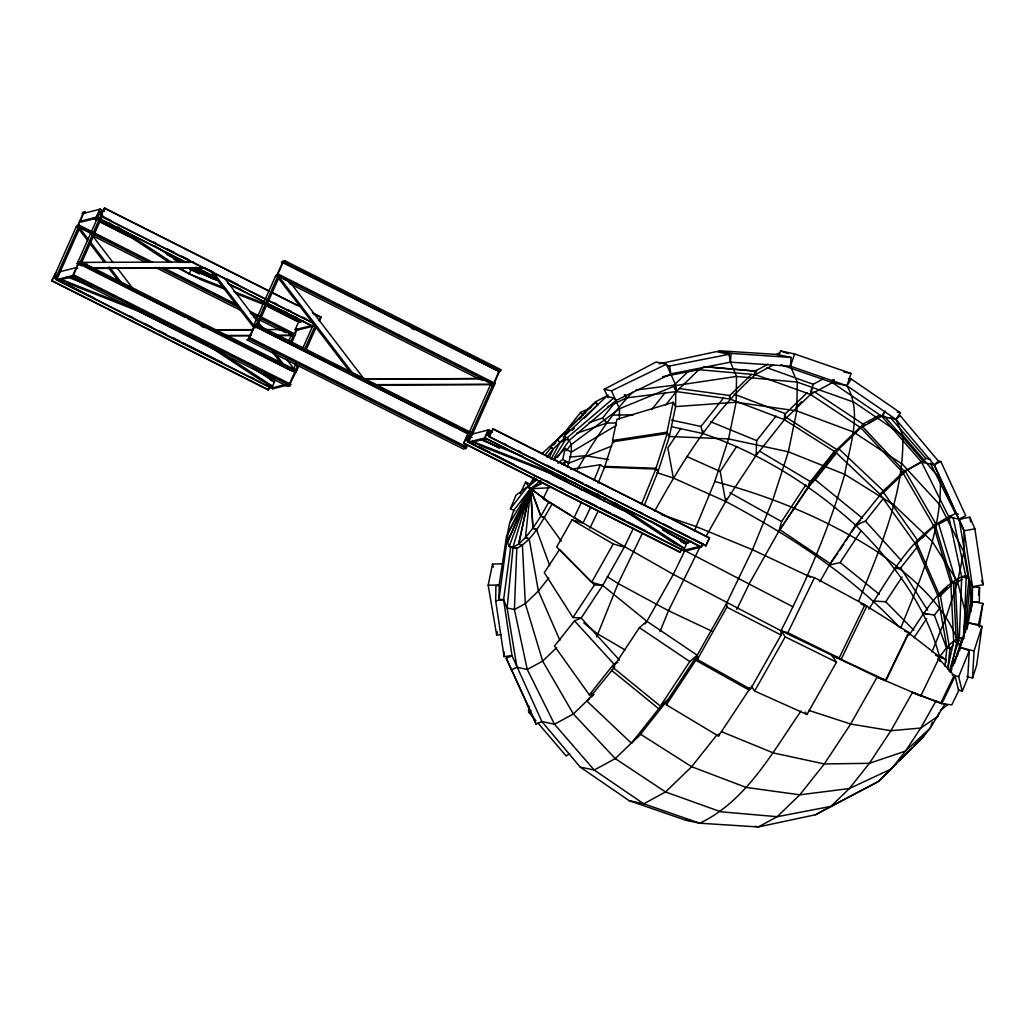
<?xml version="1.0" encoding="UTF-8"?>
<svg xmlns="http://www.w3.org/2000/svg" width="1035" height="1035" viewBox="0 0 1035 1035"><rect width="100%" height="100%" fill="white"/><g stroke="black" fill="none" stroke-linecap="round" stroke-linejoin="round"><path stroke-width="1.5" d="M654.715 511.057C682.181 461.636 712.701 412.486 755.343 374.644L755.356 371.022L767.983 364.152M945.227 703.567L930.232 728.11L922.909 737.347L878.301 781.554L815.476 814.765L758.293 826.952L699.712 823.213L685.636 820.199L629.176 800.689L580.143 767.026L541.861 721.524L511.976 655.634L504.045 656.565L495.661 600.688L495.907 585.771L499.077 585.396M499.012 599.226L499.258 584.322L506.736 535.173L506.607 542.896L499.012 599.226L503.605 599.744L507.124 607.972L516.957 667.277L527.268 669.477L542.676 661.106L556.532 647.716M504.045 656.565L504.123 652.05M535.897 720.645L528.587 712.106L528.691 705.65M619.357 419.175L619.525 408.734L611.478 390.842L604.194 389.289L608.062 397.556M557.36 457.457L569.379 440.276L616.006 400.506L670.939 373.855L730.451 362.159L790.481 366.209L846.928 385.732L895.974 419.395L934.243 464.896L964.128 530.787L963.792 551.875L972.266 601.581L970.817 611.09M780.933 364.773L832.36 382.614L881.898 416.38L921.629 462.192L934.243 464.896L964.128 530.787L972.512 586.677L972.266 601.581L967.026 628.97M884.369 416.186L923.052 460.795L921.629 462.192L948.849 516.931L959.147 519.143L968.993 578.436L972.512 586.677L979.55 587.466L979.304 602.383L972.266 601.581L982.888 603.431L979.265 627.21M702.881 430.534L702.778 433.484C759.651 452.916 811.155 484.962 855.622 525.211C892.907 562.238 925.782 605.255 939.586 656.759L939.858 661.468M776.159 416.031L756.65 440.625L756.145 455.374L725.69 501.483L706.103 536.208M757.18 452.851L756.145 455.374L784.427 419.705L784.582 415.281M571.01 515.456L552.315 503.696C542.573 519.777 534.021 539.17 516.788 548.485L514.408 609.537L527.268 669.477L554.488 724.228L594.219 770.04L643.757 803.807L699.712 823.213C746.364 801.116 772.809 751.798 801.025 711.019M959.768 650.536L959.95 647.354L967.88 622.747L957.595 581.799L932.341 541.628L893.839 504.976L844.728 474.34L788.347 451.803L728.536 438.905L669.373 436.511L667.2 433.497L612.733 441.79L604.789 466.397L655.983 468.299L658.144 471.326L644.326 505.235M694.291 531.02L714.784 481.534C772.653 496.684 828.233 519.945 878.508 552.535C912.249 577.401 947.206 605.695 959.95 647.354L969.29 650.679L967.764 677.731L962.265 691.225L958.255 689.802M966.884 676.592L972.525 678.041L974.064 650.976L981.995 626.369L967.88 622.747L978.502 624.597L982.888 603.431M714.784 481.534L728.536 438.905L736.131 402.253L736.545 376.429L730.451 362.159L731.098 353.414L718.471 350.71L777.052 354.449L791.128 357.463L790.481 366.209L797.273 382.122L796.808 410.921L788.347 451.803L773.003 499.349L752.484 549.714L726.777 602.9L697.254 655.22L667.847 699.764L640.523 734.216L631.415 743.195L586.897 701.083L614.803 666.825M953.028 665.841L963.093 638.737L968.993 578.436L961.696 576.883C937.425 588.488 923.919 613.755 909.209 635.037M965.383 632.514L970.351 581.735M896.103 763.83L878.301 781.554L830.898 806.394L777.169 816.693L720.761 811.776L665.544 791.956L615.269 758.603L573.364 713.969L542.676 661.106L525.314 603.612L522.429 545.419L518.729 544.048L525.482 537.514L530.606 489.037L533.038 489.995L530.761 488.83L532.947 528.122L536.518 529.648L549.766 565.653M944.955 666.268L946.909 647.535L937.736 595.423L914.953 543.168L880.112 494.316L835.594 452.204L784.427 419.705L730.102 399.031L676.321 391.579L626.744 397.88L607.92 406.664M947.827 668.946L949.936 648.647L953.326 645.374M593.728 694.291L573.364 713.969L554.488 724.228L541.861 721.524L536.117 724.151L506.231 658.26L511.976 655.634L503.605 599.744L510.772 546.545M966.806 628.918L972.512 586.677L983.25 584.736L974.866 528.846L969.886 517.202L959.147 519.143L965.746 515.753L940.841 461.494L937.684 460.821M970.804 611.84L972.279 600.882M978.489 595.293L979.55 587.466M981.995 626.369L976.639 665.298L972.525 678.041M834.106 379.936L832.36 382.614L810.56 394.464L784.427 419.705L785.423 413.689L807.015 392.834M947.594 669.257L953.675 641.001L950.803 582.796L933.428 525.314L902.753 472.452L860.835 427.817L810.56 394.464L811.556 388.435M938.693 713.063L938.111 716.181L920.736 728.045L905.509 751.099L891.368 768.927L849.373 788.541L799.796 794.828L746.015 787.389L691.678 766.715L640.523 734.216L615.269 758.603L594.219 770.04L580.143 767.026M501.354 634.791L496.645 634.908L488.171 585.202L492.544 564.036L501.949 563.816M509.608 523.218L507.344 534.163L530.282 488.947L532.934 489.93L530.282 488.947L513.748 510.358L509.647 523.102L530.308 488.83M496.645 634.908L497.305 631.751M557.878 463.253L562.807 459.346L565.071 448.401L571.074 452.256L616.524 425.281M567.439 467.458C569.793 458.117 575.046 445.787 567.232 437.74L563.467 436.925L606.562 396.405L613.859 397.958L616.006 400.506M613.716 442.657L612.526 440.509L616.912 419.356L673.203 402.292L675.57 406.587L669.373 436.511L658.144 471.326L655.802 469.049L604.608 467.147L598.114 483.086M669.373 436.511L667.006 432.216L673.203 402.292M513.024 547.166L518.664 544.1L530.489 489.154L507.357 542.081L509.181 546.338L516.788 548.485L509.207 546.364L530.412 489.141L512.985 547.166L516.788 548.485M518.729 544.048L530.541 489.115L533.025 490.021L530.683 488.947L540.826 516.193L544.397 517.72L561.216 541.033M951.307 667.226L956.754 642.075L959.574 640.549M662.607 376.688L698.948 369.715L755.343 374.644L756.481 370.284M778.294 355.936L779.057 353.038L776.25 354.565M754.981 371.151L755.343 374.644L810.56 394.464L813.225 384.296L822.76 379.108M833.123 379.703L832.36 382.614L846.928 385.732C862.711 413.146 849.528 445.684 844.728 474.34C829.113 528.613 806.563 580.506 780.985 630.768L781.089 635.024L750.53 689.194L697.37 659.476L697.254 655.22L646.862 621.285L602.693 585.435L591.632 582.265L556.688 546.933L571.967 519.855L583.028 523.024L673.332 574.373L780.985 630.768L877.137 677.097L920.814 695.869L939.638 656.927L908.484 632.877M749.689 687.473L748.965 689.996L718.51 736.105L666.385 704.822L667.847 699.764L660.382 706.103L613.03 667.549L639.41 627.624L646.862 621.285L673.332 574.373L685.209 549.805M726.479 498.741L725.69 501.483C788.916 535.056 850.214 574.567 899.35 627.197M666.385 704.822L695.792 660.291L697.254 655.22L689.789 661.572L660.382 706.103M718.51 736.105L719.247 733.569M805.838 484.923L781.619 521.601L778.85 531.188L749.34 583.52L736.829 609.395M809.461 482.543L808.27 486.657L778.85 531.188L809.693 485.454L808.27 486.657L810.353 481.611L834.74 450.859M949.211 671.521L959.316 637.935L961.696 576.883L948.849 516.931L951.346 515.598M954.516 663.228L961.864 638.802L959.316 637.935C949.819 642.192 943.739 651.235 937.839 659.411M957.336 655.802L961.929 640.536M564.114 465.439L565.485 461.196L568.81 463.214L611.918 445.994M596.626 636.952L618.128 583.533L642.45 533.219M655.983 468.299L667.2 433.497M779.161 355.031L780.545 350.943L794.621 353.957L851.081 373.48L846.928 385.732L851.3 379.056L900.334 412.706L895.974 419.395L902.779 435.295L940.349 479.153C941.876 531.356 919.908 580.506 900.773 627.96M790.481 366.209L794.621 353.957M833.279 379.884L832.36 382.614L833.796 380.104M932.341 722.262L930.232 728.11L905.509 751.099L869.374 763.312L824.3 763.946L773.339 752.937L721.46 731.654M950.79 671.857L951.915 668.843M514.796 510.695L510.449 508.728L515.947 495.235L526.996 487.2L534.254 490.474M593.87 480.654L600.365 464.728L604.763 467.859M641.377 504.446L655.802 469.049M660.007 631.57L668.506 610.715L699.828 547.308M858.584 601.413C879.944 548.434 904.486 493.566 902.779 435.295L853.979 402.201L797.273 382.122L736.545 376.429L675.92 385.499L619.525 408.734L571.204 444.545L566.21 450.742M931.94 651.998L946.365 616.614L957.595 581.799L963.792 551.875L939.922 504.976L902.3 464.107L853.487 432.022L796.808 410.921L736.131 402.253L675.57 406.587L675.92 385.499L666.411 364.204L656.112 361.991L604.194 389.289M949.91 671.974L959.95 647.354L974.064 650.976M962.265 691.225L958.669 676.748L969.29 650.679M836.72 452.696L815.257 479.761L808.27 486.657L835.594 452.204L836.629 449.682M270.019 386.689L268.143 389.949L51.75 280.86L55.774 272.774M51.75 280.86L53.613 277.6L57.65 276.591L56.252 279.735L272.645 388.811L286.255 385.382M89.76 231.348L78.22 225.526L83.654 213.339L100.162 209.173L104.496 211.36M152.831 262.36L79.255 225.268L57.003 275.258L58.374 275.944M84.689 213.068L85.323 211.657L82.684 212.317L82.05 213.74L83.085 213.469L77.664 225.669L76.616 225.928L54.363 275.918L58.4 274.896L59.797 271.752L76.318 267.599L77.69 268.298M80.005 227.389L56.718 279.605L273.124 388.694M99.696 209.29L96.151 217.272L97.523 217.958L81.48 221.995L80.096 221.309L96.617 217.143L186.054 262.243M96.617 217.143L98.014 213.999L102.051 212.99L79.798 262.968L78.764 263.226L73.33 275.426L76.215 276.888M100.162 209.173L98.765 212.317L102.801 211.295L104.664 208.048L269.126 290.951M73.33 275.426L74.365 275.168L290.757 384.257L290.123 385.667L287.497 386.34L71.092 277.251L71.725 275.827M81.493 265.814L77.159 263.627L99.412 213.65M184.954 317.189L78.194 263.369L72.773 275.569L56.252 279.735M71.092 277.251L73.731 276.591L74.365 275.168M265.115 299.037L100.641 216.134L104.664 208.048M81.804 262.243L102.775 215.151M223.405 287.368L189.198 273.835L191.048 269.682L188.357 267.91M282.529 262.515L281.481 262.774L282.115 261.363L284.754 260.691L501.147 369.78L500.526 371.19L284.12 262.114L283.085 262.373L277.652 274.573L278.687 274.314L495.092 383.39L472.206 434.791L255.8 325.714L254.765 325.973L249.331 338.173L250.367 337.915L466.772 446.991L466.138 448.414L463.499 449.074L247.106 339.998L248.775 338.316L254.209 326.116L253.174 326.374L276.06 274.974L277.095 274.715L282.529 262.515L496.037 370.142M247.106 339.998L249.745 339.338L250.367 337.915M255.8 325.714L278.687 274.314M284.12 262.114L284.754 260.691M257.818 324.99L279.437 276.423M288.39 341.628L291.016 335.741L293.642 335.081L290.369 342.443M268.143 389.949L269.928 385.951M266.849 302.957L313.01 326.232L296.502 330.385L295.117 329.699L298.675 321.717L303.048 320.617M294.664 333.399L296.476 329.337M297.032 329.195L291.741 343.128M293.474 369.133L296.088 363.246M302.647 348.523L313.786 323.515M287.497 386.34L288.131 384.916M295.454 369.935L297.42 365.523M304.626 349.338L315.106 325.792M289.166 384.658L294.6 372.458M279.631 379.418L289.722 384.515L298.792 366.222M305.998 350.037L316.477 326.491M319.194 320.384L321.07 317.124L319.285 321.109M681.871 549.106L680.008 552.367L463.602 443.29L467.16 435.308L471.96 437.378M463.602 443.29L465.478 440.017L469.515 439.008L468.105 442.152L684.51 551.241L701.497 546.959L702.894 543.815L692.79 538.73M467.626 435.192L466.229 438.335L470.265 437.326L471.662 434.183L488.649 429.9L491.534 431.362M469.476 431.88L490.448 384.787L493.074 384.114L471.455 432.682M492.453 384.063L491.819 385.473L490.448 384.787M494.096 382.445L498.922 371.604L497.887 371.863M466.94 444.545L465.737 447.262L466.772 446.991M469.955 437.766L471.171 435.062L254.765 325.973M500.526 371.19L499.478 371.462L494.057 383.662L495.092 383.39M472.128 434.066L468.57 442.036L684.976 551.125M468.105 442.152L485.092 437.883L486.489 434.726L490.525 433.717L489.128 436.861L705.986 545.833L709.544 537.851L493.139 428.775L491.276 432.035L487.252 433.044L488.649 429.9M489.128 436.861L493.139 428.775M680.008 552.367L681.185 549.714M702.209 544.423L701.018 547.075L484.626 437.999L488.171 430.03L492.505 432.203M705.521 545.95L706.931 542.806M707.681 541.111L709.544 537.851M549.287 457.638L553.207 449.074L565.537 437.003M924.216 734.488L922.909 737.347L913.918 746.093M520.178 493.488L525.689 482.09L530.088 484.251L534.047 477.251M590.726 507.085L583.028 523.024L543.155 498.689L549.352 485.868M573.869 518.017L581.566 502.066M589.898 528.096L598.282 510.76M593.327 693.217L589.342 694.899L554.501 646.047L574.503 620.832L581.165 618.037L602.693 585.435L624.299 547.127L633.368 528.38M836.487 662.167L785.203 636.861L780.985 630.768L787.868 632.708L814.493 577.646L864.872 604.828L839.152 658.027L832.269 656.074L836.487 662.167L806.964 714.486L754.644 691.031L751.268 686.153M832.269 656.074L841.132 659.386L866.838 606.187L862.414 604.543M907.786 634.313L885.43 680.564L877.137 677.097L850.666 724.021L824.3 763.946L799.796 794.828L777.169 816.693L758.293 826.952L755.136 826.279M877.137 677.097L885.999 680.409L909.053 632.721L866.838 606.187M815.476 814.765L830.898 806.394L849.373 788.541L869.374 763.312L890.915 730.71L912.521 692.415L940.763 703.076L954.076 675.544L938.215 657.949M920.814 695.869L912.521 692.415L941.798 703.684L955.111 676.14L952.213 674.781M784.427 419.705L785.72 417.092L836.888 449.591L859.839 427.429M865.066 424.893L862.259 426.42L835.594 452.204L836.888 449.591M883.321 414.983L860.835 427.817L862.129 425.217M550.892 459.462L559.974 442.54L565.615 439.474L569.379 440.276M540.904 516.077L548.809 502.053L530.761 488.83L540.904 516.077L544.397 517.72M577.491 469.385C593.159 442.01 610.443 414.97 632.514 392.304M603.651 501.031L605.203 498.275M591.632 582.265L613.237 543.957L624.299 547.127M697.37 659.476L726.88 607.157L726.777 602.9M754.644 691.031L785.203 636.861M819.901 581.696L829.242 565.136L855.622 525.211L883.424 490.952L838.906 448.854L835.594 452.204M868.792 609.201C890.85 575.007 911.874 534.901 949.936 516.361M810.56 394.464L812.009 391.942M860.835 427.817L862.996 424.052L879.841 414.893M940.841 461.494L934.243 464.896L938.422 461.105L900.152 415.604L895.974 419.395L881.898 416.38L884.058 412.603M553.233 459.605L565.615 439.474L563.467 436.925M881.898 416.38L885.391 411.037M564.01 434.221L565.692 431.66L542.159 453.55M532.947 528.122L540.826 516.193M680.836 428.361L667.847 448.013L673.358 478.015L725.69 501.483L720.179 471.468L736.713 446.447M594.465 584.904L559.508 549.585L544.281 572.64L572.924 617.507L594.465 584.904L602.693 585.435M645.115 623.95L646.862 621.285M861.223 530.593L840.135 562.535L829.242 565.136L837.69 553.285M839.45 550.62L843.848 543.957M845.608 541.305L850.007 534.642M851.766 531.99L856.152 525.327M873.424 600.986L885.714 601.775L902.08 577M913.957 637.793L926.635 618.581M510.449 508.728L526.996 487.2M544.837 455.413L551.241 447.34L553.207 449.074L546.803 457.147M566.52 430.198L580.661 412.37L590.804 407.635M589.109 422.565L602.655 417.985L614.661 402.848M530.606 489.037L532.87 528.212L525.547 537.45L529.196 538.886L538.381 590.998L559.896 640.354M651.636 409.679L665.363 392.381M665.531 405.177L676.321 391.579L698.948 369.715L704.343 366.791M548.744 577.918L538.381 590.998L525.314 603.612L514.408 609.537L507.124 607.972L513.024 547.67L509.181 546.338M671.896 426.808L702.778 433.484L700.967 426.472L723.413 398.164M589.342 694.899L613.833 664.004L617.83 662.335M631.415 743.195L658.739 708.742L667.847 699.764M860.603 520.282L855.622 525.211L865.415 521.097L883.049 498.857M717.048 734.734L691.678 766.715L665.544 791.956L643.757 803.807L629.176 800.689M899.557 568.681L894.952 568.383L900.657 567.917L917.657 546.48M946.52 648.117L934.385 615.101L940.039 607.972M533.051 489.71L528.251 486.618L536.065 478.506M553.919 459.98L565.071 448.401M904.952 470.213L880.112 494.316L884.317 492.557M553.207 449.074L550.711 446.551L595.319 402.343L597.816 404.866L584.452 418.166M553.492 445.089L555.756 442.825M565.886 432.682L569.276 429.292M579.406 419.136L581.657 416.885M550.711 446.551L595.319 402.343M572.213 430.353L574.438 428.128M899.441 760.505L911.693 748.318M586.897 701.083L589.174 698.832M591.451 696.594L593.728 694.343M886.102 488.404L880.112 494.316L883.592 492.544L903.969 472.866M921.706 461.532L902.753 472.452L905.069 471.274M608.321 395.072L595.772 401.645L582.705 414.272L585.603 412.913M635.645 390.066L674.031 385.201L688.741 370.983M729.377 396.224L730.102 399.031L729.74 395.538L751.539 374.476M795.954 407.221L801.633 401.722M917.269 541.978L914.953 543.168L916.635 542.883L933.971 526.142M921.9 538.045L924.203 535.807M940.815 595.953L937.736 595.423L939.431 595.138L947.051 587.776M940.582 595.19L937.736 595.423L940.375 595.707L951.256 585.189M930.543 459.424L925.808 458.401L921.629 462.192L902.753 472.452L905.25 471.106L935.925 523.969L933.428 525.314L935.122 525.03L952.498 582.511L950.803 582.796L953.442 583.08L956.236 639.708M567.232 437.74L613.859 397.958M528.251 486.618L536.893 479.8M549.585 487.808L530.826 488.701L533.116 489.891L530.929 488.455L540.8 480.667M561.785 464.12L565.485 461.196M940.297 710.476L947.698 704.641M528.587 712.106L530.981 710.489M569.755 753.545L566.158 755.964L537.98 723.077M755.343 374.644L773.585 364.721M867.873 423.367L880.513 416.51M935.756 524.124L933.428 525.314L938.732 524.189L949.949 518.095M954.775 581.955L950.803 582.796L955.292 583.106L962.097 579.406M924.126 460.847L921.629 462.192L924.255 460.834M948.849 516.931L951.488 516.374L948.849 516.931L955.434 513.541L958.384 514.175M611.478 390.842L666.411 364.204M530.929 488.455L542.521 482.931M542.482 483.047L530.877 488.585L533.128 489.84M511.212 669.904L516.957 667.277M576.624 433.29L606.73 423.095L616.394 422.966M78.22 225.526L79.255 225.268M75.995 227.351L78.621 226.691L149.312 262.321M77.793 262.217L80.419 261.557L296.825 370.634M77.159 263.627L78.194 263.369M58.089 280.304L71.221 277.005M275.426 276.397L278.053 275.737L494.458 384.813M288.765 282.62L290.136 282.27L364.035 378.991L481.184 378.577L492.479 384.27L375.343 384.684L365.459 379.703M253.795 324.964L256.434 324.291L472.84 433.38M295.117 329.699L311.173 325.663M286.333 384.321L271.739 387.996L275.297 380.026L263.679 374.178M289.722 384.515L290.757 384.257M362.664 379.327L364.035 378.991L352.741 373.286L278.842 276.578L290.136 282.27M364.268 379.327L481.184 378.577M469.955 442.734L485.997 438.685M691.522 541.357L687.149 542.456L683.605 550.426L699.647 546.389M855.622 525.211L858.727 524.46M659.204 363.802L716.401 351.615L729.015 354.319L730.451 362.159M959.147 519.143L963.119 518.302M666.566 365.381L669.503 366.015L729.015 354.319M964.128 530.787L974.866 528.846M570.634 469.321L600.365 464.728M612.526 440.509L667.006 432.216M495.661 600.688L503.605 599.744M569.509 457.108L585.202 455.698L608.425 459.566M488.171 585.202L499.142 584.943M612.293 415.113L633.226 414.815M193.532 261.997L81.209 262.398L92.516 268.091L204.839 267.69M81.442 262.735L87.859 262.709M184.139 262.373L190.556 262.347M94.34 268.427L205.072 268.039M214.284 329.79L252.799 329.647M264.029 329.609L281.675 329.544L292.983 335.249L276.94 335.301M214.517 330.126L253.019 329.997M225.591 335.482L251.259 335.392M227.415 335.819L249.888 335.741M278.764 335.638L291.611 335.586L288.778 334.163M377.18 385.02L491.108 384.619M967.673 577.232L961.696 576.883L965.668 576.029L968.579 576.65M963.792 638.194L959.316 637.935L962.395 639.009M572.924 617.507L581.165 618.037L619.435 660.045M731.098 353.414L791.128 357.463M685.636 820.199L690.371 820.522M972.512 586.677L974.181 586.793M705.223 366.649L755.356 371.022M707.992 367.05L753.415 371.022M956.702 642.114L953.675 641.001L956.314 641.273M949.548 647.807L946.909 647.535L950.57 648.971M941.798 703.684L951.799 704.887L958.695 690.63L955.111 676.14M679.115 388.526L729.74 395.538M580.467 489.283L589.743 490.797L596.341 495.493L605.695 498.029M580.984 489.477L587.181 490.474L596.341 495.493L593.986 493.216L598.67 494.484M934.385 615.101L923.595 613.263L927.787 614.376M950.001 648.065L946.909 647.535L949.936 648.647M942.678 657.29L939.586 656.759L946.417 659.683M843.797 371.914L851.081 373.48M848.389 378.435L851.3 379.056M897.203 412.046L900.334 412.706M963.093 638.737L959.316 637.935L963.805 638.246L966.185 577.181L961.696 576.883L965.681 576.029L953.144 517.668M671.637 420.132L700.967 426.472M942.38 657.51L939.586 656.759L945.679 659.166L945.861 662.297M661.391 514.524L696.387 526.686L752.484 549.714L807.598 575.706L814.493 577.646M860.732 603.664L864.872 604.828M656.889 472.646L673.358 478.015M808.736 710.359L850.666 724.021L890.915 730.71L920.736 728.045L936.015 700.954L940.763 703.076M780.545 350.943L788.101 353.569M953.675 641.001L956.754 642.075M518.664 544.1L522.429 545.419M953.326 674.846L958.669 676.748M766.961 367.697L813.225 384.296M525.482 537.514L529.196 538.886M904.616 631.065L909.053 632.721M734.113 394.154L785.423 413.689M532.87 528.212L536.518 529.648M191.048 269.682L219.304 280.847M229.718 284.974L241.621 289.671M233.819 291.482L287.368 312.661M225.785 289.528L200.492 279.541L177.891 268.143M236.2 293.655L262.968 304.238M265.943 305.416L297.187 317.771M480.137 439.5L523.283 456.551M66.706 276.694L91.986 286.695M472.335 441.311L566.054 478.364M60.379 279.088L134.77 308.495M575.874 483.474L482.155 446.421L472.258 441.427M144.577 313.605L70.199 284.198L60.315 279.217M710.696 421.775L756.65 440.625M935.485 655.207L939.638 656.927M686.748 456.487L720.179 471.468M841.132 659.386L885.999 680.409M712.015 631.234L668.506 610.715L618.128 583.533L607.235 576.676M683.734 550.025L792.939 606.795M533.154 489.93L529.855 488.313L525.689 482.09M787.868 632.708L839.152 658.027M283.085 262.373L499.478 371.462M411.322 328.224L414.207 329.686M279.101 275.297L286.307 278.933M289.192 280.394L300.732 286.203M307.951 289.839L310.836 291.301M322.377 297.123L325.262 298.572M336.802 304.394L339.687 305.842M365.653 318.935L393.067 332.752M395.952 334.201L407.492 340.023M410.377 341.472L421.918 347.294M424.803 348.743L432.022 352.392M443.562 358.201L446.447 359.662M457.988 365.471L460.873 366.933M472.413 372.742L475.298 374.204M479.813 378.913L482.633 380.337M289.852 283.668L480.279 379.664M272.011 292.4L302.311 307.667M312.402 312.764L321.07 317.124M104.199 208.164L268.66 291.068M271.545 292.517L297.511 305.61M313.385 313.605L320.591 317.24M103.785 216.91L111.004 220.546M152.844 241.634L155.729 243.096M167.269 248.905L174.475 252.54M181.694 256.175L188.9 259.811M206.211 268.544L211.981 271.455M226.419 278.726L237.959 284.547M274.016 302.725L276.901 304.174M288.442 309.995L291.327 311.444M302.88 317.266L305.765 318.728M101.119 216.017L313.191 322.92M268 300.486L312.712 323.036M196.158 267.328L216.354 277.509M227.894 283.331L263.964 301.508M99.748 218.928L184.152 261.622M195.693 267.444L217.324 278.35M228.877 284.172L312.544 326.348M94.78 218.165L97.665 219.614M100.563 221.076L132.299 237.067M166.92 254.519L182.794 262.528M192.885 267.612L217.415 279.98M266.461 304.704L301.082 322.157M93.745 218.424L96.63 219.873M99.515 221.335L135.585 239.512M174.54 259.151L180.31 262.062M191.85 267.871L216.367 280.239M261.092 302.776L300.046 322.415M93.189 218.566L96.074 220.015M100.408 222.202L129.259 236.743M173.983 259.293L179.754 262.191M192.73 268.738L198.5 271.649M201.385 273.111L212.925 278.92M269.191 307.291L296.605 321.109M188.215 268.246L199.522 273.952M492.673 428.891L709.079 537.98M162.935 267.444L237.946 305.26M249.487 311.082L295.661 334.357M94.081 233.535L104.186 238.619M107.071 240.081L114.277 243.717M125.83 249.526L128.715 250.987M140.255 256.809L143.141 258.258M174.876 274.262L221.037 297.524M228.256 301.159L235.463 304.795M261.428 317.887L264.313 319.349M159.416 267.418L240.198 308.132M250.302 313.23L257.508 316.865M260.393 318.314L295.027 335.767M280.304 329.893L285.958 332.74M93.305 236.083L145.236 262.256M155.341 267.353L243.341 311.716M253.433 316.801L279.398 329.893M486.489 434.726L489.387 436.188M503.812 443.459L506.697 444.908M518.237 450.73L521.122 452.191M532.663 458L535.548 459.462M547.088 465.271L554.294 468.907M557.179 470.369L568.732 476.178M571.618 477.64L583.158 483.461M586.043 484.91L603.353 493.643M639.423 511.82L642.308 513.269M653.848 519.091L656.733 520.54M663.94 524.176L671.159 527.811M678.365 531.447L689.905 537.268M489.594 436.744L705.986 545.833M485.092 437.883L701.497 546.959M482.219 439.15L499.543 447.883M544.255 470.42L632.256 514.783M662.555 530.062L688.521 543.142M483.203 440.004L499.064 448M552.444 474.91L623.135 510.54M667.86 533.09L686.619 542.534M255.658 326.84L456.176 427.921M459.061 429.383L466.28 433.018M680.694 541.409L686.347 544.255L651.325 521.252M253.174 326.374L256.059 327.836M467.16 435.308L471.481 437.495M465.478 440.017L475.57 445.115M478.455 446.564L490.008 452.386M492.893 453.835L514.524 464.754M546.26 480.745L549.145 482.207M560.698 488.015L563.583 489.477M575.124 495.286L578.009 496.748M585.215 500.384L596.755 506.206M599.64 507.655L611.18 513.476M614.065 514.925L625.606 520.747M628.504 522.196L645.814 530.929M464.081 443.174L680.474 552.25M249.331 338.173L255.102 341.084M262.321 344.72L265.206 346.169M301.276 364.359L333.011 380.35M335.896 381.811L347.437 387.62M350.322 389.082L361.862 394.891M364.747 396.353L371.966 399.989M383.506 405.811L386.391 407.26M397.932 413.081L400.817 414.53M412.357 420.352L415.242 421.801M432.552 430.534L464.288 446.525M249.745 339.338L466.138 448.414M290.615 367.955L283.551 364.398L274.793 352.935M79.798 262.968L296.191 372.057M78.764 263.226L295.156 372.315M187.84 318.638L291.715 370.996M201.23 326.18L204.115 327.629M79.1 278.337L90.64 284.159M97.846 287.795L100.731 289.244M112.272 295.066L115.157 296.515M126.71 302.336L129.595 303.798M151.226 314.705L182.962 330.695M185.847 332.157L197.4 337.966M200.285 339.428L207.492 343.064M214.711 346.699L221.917 350.335M233.457 356.156L236.342 357.605M247.882 363.427L250.768 364.876M73.731 276.591L290.123 385.667M70.367 276.733L79.022 281.093M133.838 308.728L217.518 350.904M270.161 379.897L274.391 382.031L252.85 367.891M53.613 277.6L63.717 282.697M66.602 284.146L94.017 297.964M130.074 316.141L132.959 317.603M144.499 323.425L151.718 327.06M158.924 330.695L166.143 334.331M173.362 337.966L180.569 341.602M183.454 343.051L222.409 362.69M251.259 377.232L254.144 378.694M265.685 384.502L268.57 385.964M52.216 280.744L268.621 389.82M726.88 607.157L781.089 635.024M807.598 575.706L810.405 577.22M543.155 498.689L551.008 502.984M729.843 492.673L781.619 521.601M695.792 660.291L748.965 689.996M571.967 519.855L613.237 543.957M625.192 649.98L597.609 633.886L583.831 622.979M759.587 451.156L810.353 481.611M575.007 517.979L583.028 523.024M562.807 459.346L568.81 463.214M614.454 502.415L684.497 548.421L673.19 542.715L605.837 498.495M154.681 245.8L180.271 262.605M117.809 226.95L171.681 262.334M179.767 267.651L189.198 273.835M109.193 223.03L168.459 261.946M215.966 349.041L272.541 386.197L261.234 380.505L207.362 345.121M814.053 391.566L862.996 424.052M780.274 529.985L830.665 563.933M639.41 627.624L689.789 661.572M530.826 488.701L547.593 500.979M840.135 562.535L879.401 594.413M815.257 479.761L862.595 518.315M611.4 670.188L658.739 708.742M885.714 601.775L913.892 630.263M557.477 440.017L559.974 442.54M862.259 426.42L904.176 471.054M865.415 521.097L901.563 560.776M574.503 620.832L613.833 664.004M890.255 417.415L925.808 458.401M624.286 394.814L626.744 397.88L625.826 395.331M602.655 417.985L606.73 423.095L605.371 420.482M580.661 412.37L583.119 415.436M277.458 276.914L351.357 373.635M224.841 278.467L262.761 328.095M287.07 359.908L294.859 370.09M212.563 271.493L254.377 326.219M210.221 270.575L253.976 327.836M272.451 352.016L280.226 362.198M113.009 262.515L90.64 233.25L79.333 227.545L88.091 239.007M116.89 267.612L132.454 287.963M90.032 241.543L105.583 261.907M109.477 267.004L122.117 283.538M77.961 227.894L87.69 240.625M89.631 243.173L104.212 262.256M108.106 267.34L119.775 282.62M883.592 492.544L918.433 541.396M805.282 712.054L806.964 714.486M900.657 567.917L927.554 610.081M624.7 394.658L626.744 397.88L625.373 395.266M595.772 401.645L597.816 404.866M674.264 387.659L676.321 391.579L675.958 388.099M930.361 463.124L955.434 513.541M506.231 658.26L529.364 708.457M916.635 542.883L939.431 595.138M981.49 580.622L983.25 584.736M530.024 709.881L536.117 724.151M674.031 385.201L676.321 391.579M938.732 524.189L955.654 580.156M492.544 564.036L493.307 567.064M669.503 366.015L670.939 373.855M940.375 595.707L949.263 646.228M969.886 517.202L970.662 521.886M955.292 583.106L958.087 639.734M507.732 534.396L507.603 542.12L530.67 489.18L507.732 534.396M551.15 503.152L548.809 502.053L551.163 503.113"/></g></svg>
